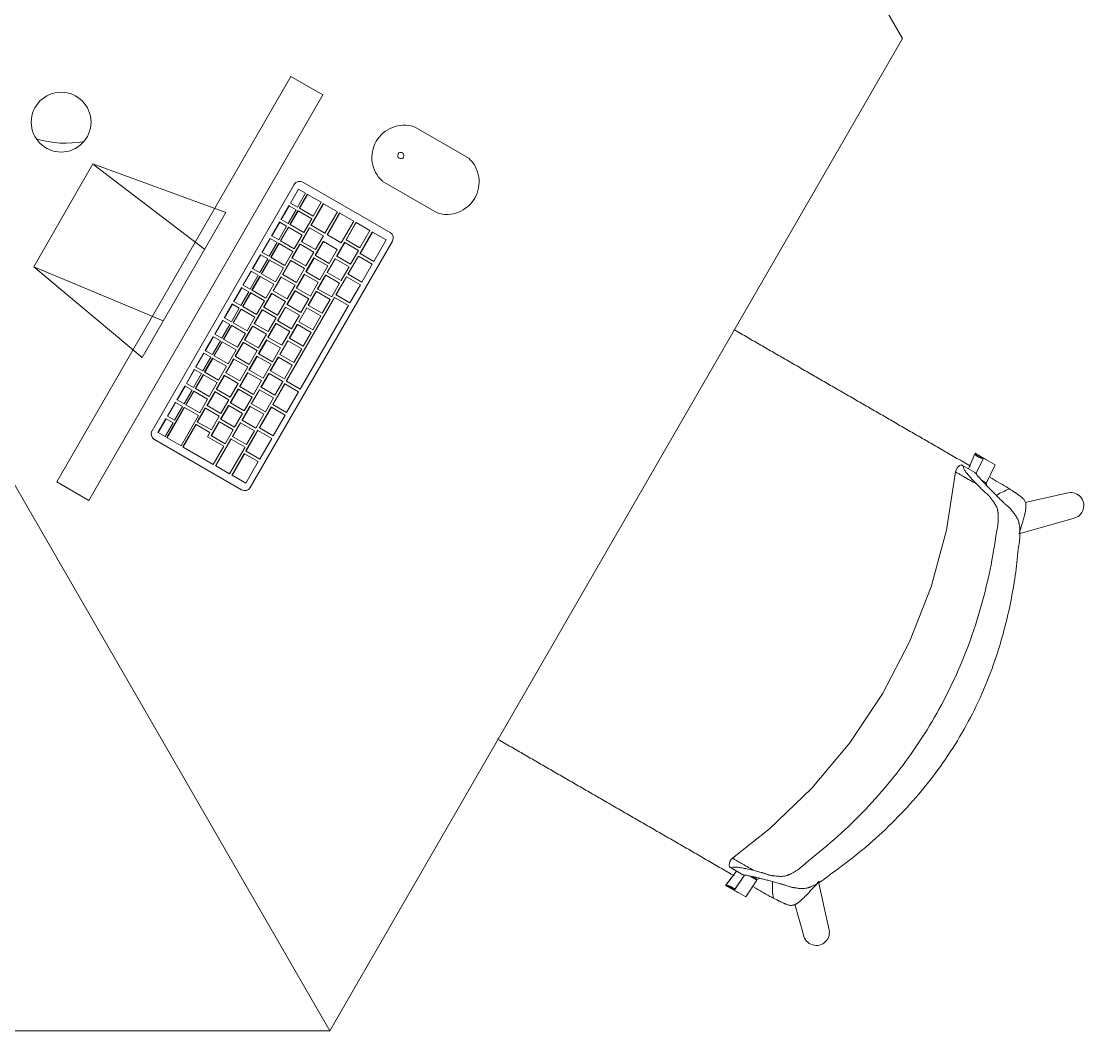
# Model space of a CAD drawing. Header units: millimetres. Extents: x 155927 to 295199, y -4084 to 97293.
# Drawn here: x 179992 to 181059, y 16870 to 17883 of the extents above; entities that cross this region are included whole.
import ezdxf

# ---------------------------------------------------------------- set-up
doc = ezdxf.new("R2010")
doc.units = ezdxf.units.MM
doc.header["$MEASUREMENT"] = 0
doc.layers.add('A-GENM', color=8, linetype='CONTINUOUS', lineweight=9)
doc.layers.add('I-FURN', color=8, linetype='CONTINUOUS', lineweight=9)

msp = doc.modelspace()

# ---------------------------------------------------------------- linework, layer by layer
at = {"layer": 'A-GENM'}
for p, q in [((180441.4, 17746), (180386.4, 17777.7)), ((180123.5, 17472.2), (180266.2, 17719.5)), ((180274.9, 17721.8), (180362.5, 17671.3)), ((180354.6, 17722.7), (180409.6, 17691)), ((180262.4, 17700.9), (180270.4, 17714.8)), ((180270.6, 17714.7), (180262.6, 17700.8)), ((180269.6, 17696.8), (180277.6, 17710.7)), ((180270.6, 17714.7), (180270.4, 17714.8)), ((180277.6, 17710.7), (180270.6, 17714.7)), ((180271.3, 17695.8), (180279.3, 17709.7)), ((180279.5, 17709.5), (180271.5, 17695.7)), ((180279.5, 17709.5), (180279.3, 17709.7)), ((180293.3, 17701.6), (180279.5, 17709.5)), ((180252.9, 17684.5), (180260.9, 17698.3)), ((180261.1, 17698.2), (180253.1, 17684.3)), ((180261.1, 17698.2), (180260.9, 17698.3)), ((180268.1, 17694.2), (180261.1, 17698.2)), ((180262.6, 17700.8), (180262.4, 17700.9)), ((180262.6, 17700.8), (180269.6, 17696.8)), ((180271.5, 17695.7), (180271.3, 17695.8)), ((180271.5, 17695.7), (180285.3, 17687.7)), ((180282.9, 17678.7), (180295.4, 17700.4)), ((180295.7, 17700.2), (180283.2, 17678.6)), ((180285.3, 17687.7), (180293.3, 17701.6)), ((180295.7, 17700.2), (180295.4, 17700.4)), ((180309.5, 17692.2), (180295.7, 17700.2)), ((180253.1, 17684.3), (180252.9, 17684.5)), ((180253.1, 17684.3), (180260.1, 17680.4)), ((180260.1, 17680.4), (180268.1, 17694.2)), ((180261.8, 17679.4), (180269.8, 17693.2)), ((180270, 17693.1), (180262, 17679.2)), ((180270, 17693.1), (180269.8, 17693.2)), ((180283.8, 17685.1), (180270, 17693.1)), ((180275.8, 17671.2), (180283.8, 17685.1)), ((180297, 17670.6), (180309.5, 17692.2)), ((180299.3, 17669.2), (180311.8, 17690.9)), ((180312.1, 17690.8), (180299.6, 17669.1)), ((180312.1, 17690.8), (180311.8, 17690.9)), ((180325.9, 17682.8), (180312.1, 17690.8)), ((180243.4, 17668), (180251.4, 17681.9)), ((180251.6, 17681.8), (180243.6, 17667.9)), ((180250.6, 17663.9), (180258.6, 17677.8)), ((180251.6, 17681.8), (180251.4, 17681.9)), ((180258.6, 17677.8), (180251.6, 17681.8)), ((180252.3, 17662.9), (180260.3, 17676.8)), ((180260.5, 17676.6), (180252.5, 17662.8)), ((180260.5, 17676.6), (180260.3, 17676.8)), ((180274.3, 17668.7), (180260.5, 17676.6)), ((180262, 17679.2), (180261.8, 17679.4)), ((180262, 17679.2), (180275.8, 17671.2)), ((180273.4, 17662.2), (180281.4, 17676.1)), ((180281.7, 17676), (180273.7, 17662.1)), ((180281.7, 17676), (180281.4, 17676.1)), ((180295.5, 17668), (180281.7, 17676)), ((180283.2, 17678.6), (180282.9, 17678.7)), ((180283.2, 17678.6), (180297, 17670.6)), ((180313.4, 17661.1), (180325.9, 17682.8)), ((180318.2, 17664.1), (180328.2, 17681.4)), ((180328.4, 17681.3), (180318.4, 17664)), ((180328.4, 17681.3), (180328.2, 17681.4)), ((180342.2, 17673.3), (180328.4, 17681.3)), ((180233.9, 17651.6), (180241.9, 17665.4)), ((180242.1, 17665.3), (180234.1, 17651.4)), ((180242.1, 17665.3), (180241.9, 17665.4)), ((180249.1, 17661.3), (180242.1, 17665.3)), ((180243.6, 17667.9), (180243.4, 17668)), ((180243.6, 17667.9), (180250.6, 17663.9)), ((180266.3, 17654.8), (180274.3, 17668.7)), ((180287.5, 17654.1), (180295.5, 17668)), ((180299.6, 17669.1), (180299.3, 17669.2)), ((180299.6, 17669.1), (180313.4, 17661.1)), ((180318.4, 17664), (180318.2, 17664.1)), ((180318.4, 17664), (180332.2, 17656)), ((180332.1, 17650.3), (180344.6, 17672)), ((180332.2, 17656), (180342.2, 17673.3)), ((180344.8, 17671.8), (180332.3, 17650.2)), ((180344.8, 17671.8), (180344.6, 17672)), ((180358.6, 17663.9), (180344.8, 17671.8)), ((180346.1, 17642.2), (180358.6, 17663.9)), ((180364.8, 17662.6), (180222.1, 17415.3)), ((180241.1, 17647.5), (180249.1, 17661.3)), ((180242.8, 17646.5), (180250.8, 17660.3)), ((180251, 17660.2), (180243, 17646.3)), ((180251, 17660.2), (180250.8, 17660.3)), ((180264.8, 17652.2), (180251, 17660.2)), ((180252.5, 17662.8), (180252.3, 17662.9)), ((180252.5, 17662.8), (180266.3, 17654.8)), ((180263.9, 17645.8), (180271.9, 17659.7)), ((180272.2, 17659.5), (180264.2, 17645.7)), ((180272.2, 17659.5), (180271.9, 17659.7)), ((180286, 17651.5), (180272.2, 17659.5)), ((180273.7, 17662.1), (180273.4, 17662.2)), ((180273.7, 17662.1), (180287.5, 17654.1)), ((180287.3, 17648.5), (180295.3, 17662.3)), ((180295.6, 17662.2), (180287.6, 17648.3)), ((180295.6, 17662.2), (180295.3, 17662.3)), ((180309.4, 17654.2), (180295.6, 17662.2)), ((180301.4, 17640.3), (180309.4, 17654.2)), ((180308.7, 17647.7), (180316.7, 17661.5)), ((180316.9, 17661.4), (180308.9, 17647.5)), ((180316.9, 17661.4), (180316.7, 17661.5)), ((180330.8, 17653.4), (180316.9, 17661.4)), ((180322.8, 17639.5), (180330.8, 17653.4)), ((180224.4, 17635.1), (180232.4, 17649)), ((180232.6, 17648.8), (180224.6, 17635)), ((180231.6, 17631), (180239.6, 17644.9)), ((180232.6, 17648.8), (180232.4, 17649)), ((180239.6, 17644.9), (180232.6, 17648.8)), ((180233.3, 17630), (180241.3, 17643.9)), ((180241.5, 17643.7), (180233.5, 17629.9)), ((180234.1, 17651.4), (180233.9, 17651.6)), ((180234.1, 17651.4), (180241.1, 17647.5)), ((180241.5, 17643.7), (180241.3, 17643.9)), ((180255.3, 17635.7), (180241.5, 17643.7)), ((180243, 17646.3), (180242.8, 17646.5)), ((180243, 17646.3), (180256.8, 17638.3)), ((180254.4, 17629.3), (180262.4, 17643.2)), ((180262.7, 17643.1), (180254.7, 17629.2)), ((180256.8, 17638.3), (180264.8, 17652.2)), ((180262.7, 17643.1), (180262.4, 17643.2)), ((180276.5, 17635.1), (180262.7, 17643.1)), ((180264.2, 17645.7), (180263.9, 17645.8)), ((180264.2, 17645.7), (180278, 17637.7)), ((180277.8, 17632), (180285.8, 17645.9)), ((180278, 17637.7), (180286, 17651.5)), ((180286.1, 17645.7), (180278.1, 17631.9)), ((180286.1, 17645.7), (180285.8, 17645.9)), ((180299.9, 17637.7), (180286.1, 17645.7)), ((180287.6, 17648.3), (180287.3, 17648.5)), ((180287.6, 17648.3), (180301.4, 17640.3)), ((180299.2, 17631.2), (180307.2, 17645.1)), ((180307.4, 17644.9), (180299.4, 17631.1)), ((180307.4, 17644.9), (180307.2, 17645.1)), ((180321.3, 17636.9), (180307.4, 17644.9)), ((180308.9, 17647.5), (180308.7, 17647.7)), ((180308.9, 17647.5), (180322.8, 17639.5)), ((180320.1, 17629.5), (180330.6, 17647.7)), ((180330.8, 17647.6), (180320.3, 17629.4)), ((180330.8, 17647.6), (180330.6, 17647.7)), ((180344.6, 17639.6), (180330.8, 17647.6)), ((180332.3, 17650.2), (180332.1, 17650.3)), ((180332.3, 17650.2), (180346.1, 17642.2)), ((180214.9, 17618.7), (180222.9, 17632.5)), ((180223.1, 17632.4), (180215.1, 17618.5)), ((180223.1, 17632.4), (180222.9, 17632.5)), ((180230.1, 17628.4), (180223.1, 17632.4)), ((180224.6, 17635), (180224.4, 17635.1)), ((180224.6, 17635), (180231.6, 17631)), ((180247.3, 17621.9), (180255.3, 17635.7)), ((180268.5, 17621.2), (180276.5, 17635.1)), ((180278.1, 17631.9), (180277.8, 17632)), ((180278.1, 17631.9), (180291.9, 17623.9)), ((180291.9, 17623.9), (180299.9, 17637.7)), ((180299.4, 17631.1), (180299.2, 17631.2)), ((180299.4, 17631.1), (180313.3, 17623.1)), ((180313.3, 17623.1), (180321.3, 17636.9)), ((180334.1, 17621.4), (180344.6, 17639.6)), ((180222.1, 17614.5), (180230.1, 17628.4)), ((180223.8, 17613.6), (180231.8, 17627.4)), ((180232, 17627.3), (180224, 17613.4)), ((180232, 17627.3), (180231.8, 17627.4)), ((180245.8, 17619.3), (180232, 17627.3)), ((180233.5, 17629.9), (180233.3, 17630)), ((180233.5, 17629.9), (180247.3, 17621.9)), ((180244.9, 17612.9), (180252.9, 17626.7)), ((180253.2, 17626.6), (180245.2, 17612.7)), ((180253.2, 17626.6), (180252.9, 17626.7)), ((180267, 17618.6), (180253.2, 17626.6)), ((180254.7, 17629.2), (180254.4, 17629.3)), ((180254.7, 17629.2), (180268.5, 17621.2)), ((180268.3, 17615.5), (180276.3, 17629.4)), ((180276.6, 17629.3), (180268.6, 17615.4)), ((180276.6, 17629.3), (180276.3, 17629.4)), ((180290.4, 17621.3), (180276.6, 17629.3)), ((180282.4, 17607.4), (180290.4, 17621.3)), ((180289.7, 17614.7), (180297.7, 17628.6)), ((180297.9, 17628.5), (180289.9, 17614.6)), ((180297.9, 17628.5), (180297.7, 17628.6)), ((180311.8, 17620.5), (180297.9, 17628.5)), ((180303.8, 17606.6), (180311.8, 17620.5)), ((180308.1, 17608.7), (180318.6, 17626.9)), ((180318.8, 17626.8), (180308.3, 17608.6)), ((180318.8, 17626.8), (180318.6, 17626.9)), ((180332.6, 17618.8), (180318.8, 17626.8)), ((180320.3, 17629.4), (180320.1, 17629.5)), ((180320.3, 17629.4), (180334.1, 17621.4)), ((180205.4, 17602.2), (180213.4, 17616.1)), ((180213.6, 17615.9), (180205.6, 17602.1)), ((180212.6, 17598.1), (180220.6, 17611.9)), ((180213.6, 17615.9), (180213.4, 17616.1)), ((180220.6, 17611.9), (180213.6, 17615.9)), ((180214.3, 17597.1), (180222.3, 17611)), ((180222.5, 17610.8), (180214.5, 17597)), ((180215.1, 17618.5), (180214.9, 17618.7)), ((180215.1, 17618.5), (180222.1, 17614.5)), ((180222.5, 17610.8), (180222.3, 17611)), ((180236.3, 17602.8), (180222.5, 17610.8)), ((180224, 17613.4), (180223.8, 17613.6)), ((180224, 17613.4), (180237.8, 17605.4)), ((180235.4, 17596.4), (180243.4, 17610.3)), ((180243.7, 17610.1), (180235.7, 17596.3)), ((180237.8, 17605.4), (180245.8, 17619.3)), ((180243.7, 17610.1), (180243.4, 17610.3)), ((180257.5, 17602.2), (180243.7, 17610.1)), ((180245.2, 17612.7), (180244.9, 17612.9)), ((180245.2, 17612.7), (180259, 17604.8)), ((180258.8, 17599.1), (180266.8, 17612.9)), ((180259, 17604.8), (180267, 17618.6)), ((180267.1, 17612.8), (180259.1, 17599)), ((180267.1, 17612.8), (180266.8, 17612.9)), ((180280.9, 17604.8), (180267.1, 17612.8)), ((180268.6, 17615.4), (180268.3, 17615.5)), ((180268.6, 17615.4), (180282.4, 17607.4)), ((180280.2, 17598.3), (180288.2, 17612.1)), ((180288.4, 17612), (180280.4, 17598.1)), ((180288.4, 17612), (180288.2, 17612.1)), ((180302.3, 17604), (180288.4, 17612)), ((180289.9, 17614.6), (180289.7, 17614.7)), ((180289.9, 17614.6), (180303.8, 17606.6)), ((180322.1, 17600.6), (180332.6, 17618.8)), ((180195.9, 17585.8), (180203.9, 17599.6)), ((180204.1, 17599.5), (180196.1, 17585.6)), ((180204.1, 17599.5), (180203.9, 17599.6)), ((180211.1, 17595.5), (180204.1, 17599.5)), ((180205.6, 17602.1), (180205.4, 17602.2)), ((180205.6, 17602.1), (180212.6, 17598.1)), ((180228.3, 17589), (180236.3, 17602.8)), ((180249.5, 17588.3), (180257.5, 17602.2)), ((180258.1, 17522.1), (180306.6, 17606.1)), ((180306.8, 17606), (180258.3, 17522)), ((180259.1, 17599), (180258.8, 17599.1)), ((180259.1, 17599), (180272.9, 17591)), ((180272.9, 17591), (180280.9, 17604.8)), ((180294.3, 17590.2), (180302.3, 17604)), ((180306.8, 17606), (180306.6, 17606.1)), ((180320.6, 17598), (180306.8, 17606)), ((180308.3, 17608.6), (180308.1, 17608.7)), ((180308.3, 17608.6), (180322.1, 17600.6)), ((180203.1, 17581.6), (180211.1, 17595.5)), ((180204.8, 17580.6), (180212.8, 17594.5)), ((180213, 17594.4), (180205, 17580.5)), ((180213, 17594.4), (180212.8, 17594.5)), ((180226.8, 17586.4), (180213, 17594.4)), ((180214.5, 17597), (180214.3, 17597.1)), ((180214.5, 17597), (180228.3, 17589)), ((180225.9, 17580), (180233.9, 17593.8)), ((180234.2, 17593.7), (180226.2, 17579.8)), ((180234.2, 17593.7), (180233.9, 17593.8)), ((180248, 17585.7), (180234.2, 17593.7)), ((180235.7, 17596.3), (180235.4, 17596.4)), ((180235.7, 17596.3), (180249.5, 17588.3)), ((180249.3, 17582.6), (180257.3, 17596.5)), ((180257.6, 17596.4), (180249.6, 17582.5)), ((180257.6, 17596.4), (180257.3, 17596.5)), ((180271.4, 17588.4), (180257.6, 17596.4)), ((180263.4, 17574.5), (180271.4, 17588.4)), ((180270.7, 17581.8), (180278.7, 17595.7)), ((180278.9, 17595.6), (180270.9, 17581.7)), ((180272.1, 17514), (180320.6, 17598)), ((180278.9, 17595.6), (180278.7, 17595.7)), ((180292.8, 17587.6), (180278.9, 17595.6)), ((180280.4, 17598.1), (180280.2, 17598.3)), ((180280.4, 17598.1), (180294.3, 17590.2)), ((180186.4, 17569.3), (180194.4, 17583.2)), ((180194.6, 17583), (180186.6, 17569.2)), ((180193.6, 17565.2), (180201.6, 17579)), ((180194.6, 17583), (180194.4, 17583.2)), ((180201.6, 17579), (180194.6, 17583)), ((180195.3, 17564.2), (180203.3, 17578)), ((180203.5, 17577.9), (180195.5, 17564)), ((180196.1, 17585.6), (180195.9, 17585.8)), ((180196.1, 17585.6), (180203.1, 17581.6)), ((180203.5, 17577.9), (180203.3, 17578)), ((180217.3, 17569.9), (180203.5, 17577.9)), ((180205, 17580.5), (180204.8, 17580.6)), ((180205, 17580.5), (180218.8, 17572.5)), ((180218.8, 17572.5), (180226.8, 17586.4)), ((180226.2, 17579.8), (180225.9, 17580)), ((180226.2, 17579.8), (180240, 17571.9)), ((180239.8, 17566.2), (180247.8, 17580)), ((180240, 17571.9), (180248, 17585.7)), ((180248.1, 17579.9), (180240.1, 17566)), ((180248.1, 17579.9), (180247.8, 17580)), ((180261.9, 17571.9), (180248.1, 17579.9)), ((180249.6, 17582.5), (180249.3, 17582.6)), ((180249.6, 17582.5), (180263.4, 17574.5)), ((180261.2, 17565.4), (180269.2, 17579.2)), ((180269.4, 17579.1), (180261.4, 17565.2)), ((180269.4, 17579.1), (180269.2, 17579.2)), ((180283.3, 17571.1), (180269.4, 17579.1)), ((180270.9, 17581.7), (180270.7, 17581.8)), ((180270.9, 17581.7), (180284.8, 17573.7)), ((180284.8, 17573.7), (180292.8, 17587.6)), ((180186.6, 17569.2), (180186.4, 17569.3)), ((180186.6, 17569.2), (180193.6, 17565.2)), ((180209.3, 17556.1), (180217.3, 17569.9)), ((180216.4, 17563.5), (180224.4, 17577.4)), ((180224.7, 17577.2), (180216.7, 17563.4)), ((180224.7, 17577.2), (180224.4, 17577.4)), ((180238.5, 17569.3), (180224.7, 17577.2)), ((180230.5, 17555.4), (180238.5, 17569.3)), ((180253.9, 17558.1), (180261.9, 17571.9)), ((180275.3, 17557.3), (180283.3, 17571.1)), ((180176.9, 17552.9), (180184.9, 17566.7)), ((180185.1, 17566.6), (180177.1, 17552.7)), ((180184.1, 17548.7), (180192.1, 17562.6)), ((180185.1, 17566.6), (180184.9, 17566.7)), ((180192.1, 17562.6), (180185.1, 17566.6)), ((180185.8, 17547.7), (180193.8, 17561.6)), ((180194, 17561.5), (180186, 17547.6)), ((180194, 17561.5), (180193.8, 17561.6)), ((180207.8, 17553.5), (180194, 17561.5)), ((180195.5, 17564), (180195.3, 17564.2)), ((180195.5, 17564), (180209.3, 17556.1)), ((180206.9, 17547.1), (180214.9, 17560.9)), ((180215.2, 17560.8), (180207.2, 17546.9)), ((180215.2, 17560.8), (180214.9, 17560.9)), ((180229, 17552.8), (180215.2, 17560.8)), ((180216.7, 17563.4), (180216.4, 17563.5)), ((180216.7, 17563.4), (180230.5, 17555.4)), ((180230.3, 17549.7), (180238.3, 17563.6)), ((180238.6, 17563.4), (180230.6, 17549.6)), ((180238.6, 17563.4), (180238.3, 17563.6)), ((180252.4, 17555.5), (180238.6, 17563.4)), ((180240.1, 17566), (180239.8, 17566.2)), ((180240.1, 17566), (180253.9, 17558.1)), ((180251.7, 17548.9), (180259.7, 17562.8)), ((180259.9, 17562.6), (180251.9, 17548.8)), ((180259.9, 17562.6), (180259.7, 17562.8)), ((180273.8, 17554.7), (180259.9, 17562.6)), ((180261.4, 17565.2), (180261.2, 17565.4)), ((180261.4, 17565.2), (180275.3, 17557.3)), ((180167.4, 17536.4), (180175.4, 17550.3)), ((180175.6, 17550.1), (180167.6, 17536.3)), ((180174.6, 17532.3), (180182.6, 17546.1)), ((180175.6, 17550.1), (180175.4, 17550.3)), ((180182.6, 17546.1), (180175.6, 17550.1)), ((180177.1, 17552.7), (180176.9, 17552.9)), ((180177.1, 17552.7), (180184.1, 17548.7)), ((180186, 17547.6), (180185.8, 17547.7)), ((180186, 17547.6), (180199.8, 17539.6)), ((180199.8, 17539.6), (180207.8, 17553.5)), ((180207.2, 17546.9), (180206.9, 17547.1)), ((180207.2, 17546.9), (180221, 17538.9)), ((180220.8, 17533.3), (180228.8, 17547.1)), ((180221, 17538.9), (180229, 17552.8)), ((180229.1, 17547), (180221.1, 17533.1)), ((180229.1, 17547), (180228.8, 17547.1)), ((180242.9, 17539), (180229.1, 17547)), ((180230.6, 17549.6), (180230.3, 17549.7)), ((180230.6, 17549.6), (180244.4, 17541.6)), ((180242.2, 17532.5), (180250.2, 17546.3)), ((180250.4, 17546.2), (180242.4, 17532.3)), ((180244.4, 17541.6), (180252.4, 17555.5)), ((180250.4, 17546.2), (180250.2, 17546.3)), ((180264.3, 17538.2), (180250.4, 17546.2)), ((180251.9, 17548.8), (180251.7, 17548.9)), ((180251.9, 17548.8), (180265.8, 17540.8)), ((180265.8, 17540.8), (180273.8, 17554.7)), ((180167.6, 17536.3), (180167.4, 17536.4)), ((180167.6, 17536.3), (180174.6, 17532.3)), ((180176.3, 17531.3), (180184.3, 17545.1)), ((180184.5, 17545), (180176.5, 17531.1)), ((180184.5, 17545), (180184.3, 17545.1)), ((180198.3, 17537), (180184.5, 17545)), ((180190.3, 17523.2), (180198.3, 17537)), ((180197.4, 17530.6), (180205.4, 17544.5)), ((180205.7, 17544.3), (180197.7, 17530.5)), ((180205.7, 17544.3), (180205.4, 17544.5)), ((180219.5, 17536.4), (180205.7, 17544.3)), ((180211.5, 17522.5), (180219.5, 17536.4)), ((180234.9, 17525.2), (180242.9, 17539)), ((180256.3, 17524.4), (180264.3, 17538.2)), ((180157.9, 17519.9), (180165.9, 17533.8)), ((180166.1, 17533.7), (180158.1, 17519.8)), ((180165.1, 17515.8), (180173.1, 17529.7)), ((180166.1, 17533.7), (180165.9, 17533.8)), ((180173.1, 17529.7), (180166.1, 17533.7)), ((180166.8, 17514.8), (180174.8, 17528.7)), ((180175, 17528.5), (180167, 17514.7)), ((180175, 17528.5), (180174.8, 17528.7)), ((180188.8, 17520.6), (180175, 17528.5)), ((180176.5, 17531.1), (180176.3, 17531.3)), ((180176.5, 17531.1), (180190.3, 17523.2)), ((180187.9, 17514.2), (180195.9, 17528)), ((180196.2, 17527.9), (180188.2, 17514)), ((180196.2, 17527.9), (180195.9, 17528)), ((180210, 17519.9), (180196.2, 17527.9)), ((180197.7, 17530.5), (180197.4, 17530.6)), ((180197.7, 17530.5), (180211.5, 17522.5)), ((180211.3, 17516.8), (180219.3, 17530.7)), ((180219.6, 17530.5), (180211.6, 17516.7)), ((180219.6, 17530.5), (180219.3, 17530.7)), ((180233.4, 17522.6), (180219.6, 17530.5)), ((180221.1, 17533.1), (180220.8, 17533.3)), ((180221.1, 17533.1), (180234.9, 17525.2)), ((180232.7, 17516), (180240.7, 17529.9)), ((180240.9, 17529.7), (180232.9, 17515.9)), ((180240.9, 17529.7), (180240.7, 17529.9)), ((180254.8, 17521.8), (180240.9, 17529.7)), ((180242.4, 17532.3), (180242.2, 17532.5)), ((180242.4, 17532.3), (180256.3, 17524.4)), ((180148.4, 17503.5), (180156.4, 17517.3)), ((180156.6, 17517.2), (180148.6, 17503.4)), ((180156.6, 17517.2), (180156.4, 17517.3)), ((180163.6, 17513.2), (180156.6, 17517.2)), ((180158.1, 17519.8), (180157.9, 17519.9)), ((180158.1, 17519.8), (180165.1, 17515.8)), ((180167, 17514.7), (180166.8, 17514.8)), ((180167, 17514.7), (180180.8, 17506.7)), ((180180.8, 17506.7), (180188.8, 17520.6)), ((180188.2, 17514), (180187.9, 17514.2)), ((180188.2, 17514), (180202, 17506)), ((180201.8, 17500.4), (180209.8, 17514.2)), ((180202, 17506), (180210, 17519.9)), ((180210.1, 17514.1), (180202.1, 17500.2)), ((180210.1, 17514.1), (180209.8, 17514.2)), ((180223.9, 17506.1), (180210.1, 17514.1)), ((180211.6, 17516.7), (180211.3, 17516.8)), ((180211.6, 17516.7), (180225.4, 17508.7)), ((180225.4, 17508.7), (180233.4, 17522.6)), ((180232.9, 17515.9), (180232.7, 17516)), ((180232.9, 17515.9), (180246.8, 17507.9)), ((180244.6, 17498.8), (180256.6, 17519.5)), ((180256.8, 17519.4), (180244.8, 17498.6)), ((180246.8, 17507.9), (180254.8, 17521.8)), ((180256.8, 17519.4), (180256.6, 17519.5)), ((180270.6, 17511.4), (180256.8, 17519.4)), ((180258.3, 17522), (180258.1, 17522.1)), ((180258.3, 17522), (180272.1, 17514)), ((180148.6, 17503.4), (180148.4, 17503.5)), ((180148.6, 17503.4), (180155.6, 17499.4)), ((180155.6, 17499.4), (180163.6, 17513.2)), ((180157.3, 17498.4), (180165.3, 17512.2)), ((180165.5, 17512.1), (180157.5, 17498.2)), ((180165.5, 17512.1), (180165.3, 17512.2)), ((180179.3, 17504.1), (180165.5, 17512.1)), ((180171.3, 17490.3), (180179.3, 17504.1)), ((180178.4, 17497.7), (180186.4, 17511.6)), ((180186.7, 17511.4), (180178.7, 17497.6)), ((180186.7, 17511.4), (180186.4, 17511.6)), ((180200.5, 17503.4), (180186.7, 17511.4)), ((180192.5, 17489.6), (180200.5, 17503.4)), ((180215.9, 17492.2), (180223.9, 17506.1)), ((180223.2, 17499.6), (180231.2, 17513.4)), ((180231.4, 17513.3), (180223.4, 17499.4)), ((180231.4, 17513.3), (180231.2, 17513.4)), ((180245.3, 17505.3), (180231.4, 17513.3)), ((180237.3, 17491.4), (180245.3, 17505.3)), ((180258.6, 17490.6), (180270.6, 17511.4)), ((180138.3, 17465.5), (180155.8, 17495.8)), ((180156, 17495.6), (180138.5, 17465.3)), ((180138.9, 17487), (180146.9, 17500.9)), ((180147.1, 17500.8), (180139.1, 17486.9)), ((180146.1, 17482.9), (180154.1, 17496.8)), ((180147.1, 17500.8), (180146.9, 17500.9)), ((180154.1, 17496.8), (180147.1, 17500.8)), ((180156, 17495.6), (180155.8, 17495.8)), ((180170.1, 17487.5), (180156, 17495.6)), ((180157.5, 17498.2), (180157.3, 17498.4)), ((180157.5, 17498.2), (180171.3, 17490.3)), ((180168.9, 17481.2), (180176.9, 17495.1)), ((180177.2, 17495), (180169.2, 17481.1)), ((180177.2, 17495), (180176.9, 17495.1)), ((180191, 17487), (180177.2, 17495)), ((180178.7, 17497.6), (180178.4, 17497.7)), ((180178.7, 17497.6), (180192.5, 17489.6)), ((180192.3, 17483.9), (180200.3, 17497.8)), ((180200.6, 17497.6), (180192.6, 17483.8)), ((180200.6, 17497.6), (180200.3, 17497.8)), ((180214.4, 17489.6), (180200.6, 17497.6)), ((180202.1, 17500.2), (180201.8, 17500.4)), ((180202.1, 17500.2), (180215.9, 17492.2)), ((180213.7, 17483.1), (180221.7, 17497)), ((180221.9, 17496.8), (180213.9, 17483)), ((180221.9, 17496.8), (180221.7, 17497)), ((180235.8, 17488.8), (180221.9, 17496.8)), ((180223.4, 17499.4), (180223.2, 17499.6)), ((180223.4, 17499.4), (180237.3, 17491.4)), ((180231.1, 17475.4), (180243.1, 17496.2)), ((180243.3, 17496), (180231.3, 17475.2)), ((180243.3, 17496), (180243.1, 17496.2)), ((180257.1, 17488.1), (180243.3, 17496)), ((180244.8, 17498.6), (180244.6, 17498.8)), ((180244.8, 17498.6), (180258.6, 17490.6)), ((180129.4, 17470.6), (180137.4, 17484.4)), ((180137.6, 17484.3), (180129.6, 17470.4)), ((180137.6, 17484.3), (180137.4, 17484.4)), ((180144.6, 17480.3), (180137.6, 17484.3)), ((180139.1, 17486.9), (180138.9, 17487)), ((180139.1, 17486.9), (180146.1, 17482.9)), ((180152.6, 17457.2), (180170.1, 17487.5)), ((180183, 17473.1), (180191, 17487)), ((180192.6, 17483.8), (180192.3, 17483.9)), ((180192.6, 17483.8), (180206.4, 17475.8)), ((180206.4, 17475.8), (180214.4, 17489.6)), ((180213.9, 17483), (180213.7, 17483.1)), ((180213.9, 17483), (180227.8, 17475)), ((180227.8, 17475), (180235.8, 17488.8)), ((180245.1, 17467.3), (180257.1, 17488.1)), ((180136.6, 17466.5), (180144.6, 17480.3)), ((180154.4, 17456.1), (180167.4, 17478.7)), ((180167.7, 17478.5), (180154.7, 17456)), ((180167.7, 17478.5), (180167.4, 17478.7)), ((180181.5, 17470.5), (180167.7, 17478.5)), ((180169.2, 17481.1), (180168.9, 17481.2)), ((180169.2, 17481.1), (180183, 17473.1)), ((180182.8, 17467.5), (180190.8, 17481.3)), ((180191.1, 17481.2), (180183.1, 17467.3)), ((180191.1, 17481.2), (180190.8, 17481.3)), ((180204.9, 17473.2), (180191.1, 17481.2)), ((180196.9, 17459.3), (180204.9, 17473.2)), ((180204.2, 17466.7), (180212.2, 17480.5)), ((180212.4, 17480.4), (180204.4, 17466.5)), ((180212.4, 17480.4), (180212.2, 17480.5)), ((180226.3, 17472.4), (180212.4, 17480.4)), ((180217.6, 17452), (180229.6, 17472.8)), ((180229.8, 17472.6), (180217.8, 17451.9)), ((180218.3, 17458.5), (180226.3, 17472.4)), ((180229.8, 17472.6), (180229.6, 17472.8)), ((180243.6, 17464.7), (180229.8, 17472.6)), ((180231.3, 17475.2), (180231.1, 17475.4)), ((180231.3, 17475.2), (180245.1, 17467.3)), ((180213.4, 17413), (180125.8, 17463.6)), ((180129.6, 17470.4), (180129.4, 17470.6)), ((180129.6, 17470.4), (180136.6, 17466.5)), ((180138.5, 17465.3), (180138.3, 17465.5)), ((180138.5, 17465.3), (180152.6, 17457.2)), ((180179, 17466.2), (180181.5, 17470.5)), ((180195.4, 17456.7), (180179, 17466.2)), ((180183.1, 17467.3), (180182.8, 17467.5)), ((180183.1, 17467.3), (180196.9, 17459.3)), ((180187.2, 17437.2), (180202.7, 17464.1)), ((180202.9, 17463.9), (180187.4, 17437.1)), ((180202.9, 17463.9), (180202.7, 17464.1)), ((180216.8, 17455.9), (180202.9, 17463.9)), ((180204.4, 17466.5), (180204.2, 17466.7)), ((180204.4, 17466.5), (180218.3, 17458.5)), ((180231.6, 17443.9), (180243.6, 17464.7)), ((180154.7, 17456), (180154.4, 17456.1)), ((180154.7, 17456), (180184.9, 17438.6)), ((180184.9, 17438.6), (180195.4, 17456.7)), ((180201.3, 17429.1), (180216.8, 17455.9)), ((180217.8, 17451.9), (180217.6, 17452)), ((180217.8, 17451.9), (180231.6, 17443.9)), ((180203.6, 17427.7), (180216.1, 17449.4)), ((180216.3, 17449.3), (180203.8, 17427.6)), ((180216.3, 17449.3), (180216.1, 17449.4)), ((180230.1, 17441.3), (180216.3, 17449.3)), ((180217.6, 17419.6), (180230.1, 17441.3)), ((180187.4, 17437.1), (180187.2, 17437.2)), ((180187.4, 17437.1), (180201.3, 17429.1)), ((180203.8, 17427.6), (180203.6, 17427.7)), ((180203.8, 17427.6), (180217.6, 17419.6))]:
    msp.add_line(p, q, dxfattribs=at)
for centre, radius, start, end in [((180376.7, 17746.6), 32.5, 72.6804, 227.3196), ((180373.2, 17748.6), 3.16, 60, 240), ((180373.2, 17748.6), 3.16, 240, 60), ((180419.3, 17722), 32.5, 252.6804, 47.3196), ((180271.7, 17716.3), 6.35, 60, 150), ((180359.3, 17665.8), 6.35, 330, 60), ((180128.9, 17469.1), 6.35, 150, 240), ((180216.6, 17418.5), 6.35, 240, 330)]:
    msp.add_arc(centre, radius, start, end, dxfattribs=at)
at = {"layer": 'I-FURN'}
for p, q in [((180876.8, 17866), (180301.8, 18862)), ((180301.8, 16870.1), (180876.8, 17866)), ((180301.8, 16870.1), (179746.8, 17831.4)), ((179746.8, 17831.4), (180301.8, 16870.1)), ((180027.9, 17421), (180262.9, 17827.9)), ((180262.9, 17827.9), (180295, 17809.4)), ((180295, 17809.4), (180060, 17402.4)), ((180064.1, 17740.1), (180004.7, 17637)), ((180197.6, 17691.5), (180064.1, 17740.1)), ((180176.3, 17654.6), (180065.2, 17739.2)), ((180113.4, 17545.7), (180197.6, 17691.5)), ((180134.7, 17582.6), (180004.7, 17637)), ((180004.7, 17637), (180113.4, 17545.7)), ((180949.9, 17449.9), (180943.1, 17434)), ((180961.5, 17443.2), (180949.9, 17449.9)), ((180949.5, 17449.1), (180943.1, 17434)), ((180950.6, 17429.1), (180958.2, 17444.8)), ((180958.2, 17444.8), (180969.7, 17438.1)), ((180930, 17431), (180920.9, 17372.6)), ((180930.6, 17433.1), (180930, 17431)), ((180931.7, 17435.1), (180930.6, 17433.1)), ((180932.7, 17436.2), (180931.7, 17435.1)), ((180934.2, 17437.3), (180932.7, 17436.2)), ((180936, 17438.1), (180934.2, 17437.3)), ((180937.7, 17437.1), (180949.6, 17430.3)), ((180969.7, 17438.1), (180961, 17420.2)), ((180027.9, 17421), (180060, 17402.4)), ((180961, 17420.2), (180955.9, 17423.1)), ((180960.5, 17419.3), (180957.9, 17420.8)), ((181041.6, 17409.6), (181000, 17400.3)), ((180993.6, 17368.8), (181048.1, 17384.3)), ((180920.9, 17372.6), (180905.5, 17315.6)), ((180905.5, 17315.6), (180884, 17260.5)), ((180884, 17260.5), (180856.7, 17208.1)), ((180856.7, 17208.1), (180823.8, 17158.9)), ((180823.8, 17158.9), (180785.9, 17113.5)), ((180785.9, 17113.5), (180743.3, 17072.6)), ((180743.3, 17072.6), (180706.2, 17043.3)), ((180702.8, 17036.5), (180703, 17038.3)), ((180703, 17034.6), (180702.8, 17036.5)), ((180703, 17038.3), (180703.5, 17039.8)), ((180703.5, 17039.8), (180704.6, 17041.7)), ((180704.6, 17041.7), (180706.2, 17043.3)), ((180710.3, 17030.4), (180699.3, 17015.7)), ((180710.1, 17030.4), (180699.8, 17016.6)), ((180704.8, 17033.5), (180716.6, 17026.7)), ((180707.9, 17011.2), (180718.2, 17026.4)), ((180708.4, 17012), (180718.1, 17026.4)), ((180722.9, 17025.5), (180730.6, 17021.1)), ((180725.9, 17024.8), (180731, 17021.9)), ((180699.9, 17015.4), (180710.9, 17009.1)), ((180730.6, 17021.1), (180719.5, 17004.5)), ((180802.8, 16972.8), (180792.4, 17019.4)), ((180719.5, 17004.5), (180707.9, 17011.2)), ((180768.8, 16997), (180777.5, 16966.4)), ((179151.8, 16870.1), (180301.8, 16870.1))]:
    msp.add_line(p, q, dxfattribs=at)
for centre, radius, start, end in [((180032.2, 17782.1), 30, 0, 180), ((180032.2, 17782.1), 30, 180, 0), ((180036.8, 17866), 105, 253.6919, 280.2469), ((181045.7, 17397.2), 13.1, 280.4176, 108.0338), ((180790.3, 16968.8), 13.1, 190.3941, 18.0104)]:
    msp.add_arc(centre, radius, start, end, dxfattribs=at)
for centre, start_param, end_param in [((180962.9, 17461.5), 5.960696, 6.540192), ((180962.4, 17460.6), 5.960696, 6.540192), ((180695.7, 16998.8), 2.884586, 3.464082), ((180696.2, 16999.6), 2.884586, 3.464082), ((180707.3, 16992.1), 3.380441, 3.464082)]:
    msp.add_ellipse(centre, major_axis=(-8.7, -15.1), ratio=0.978487, start_param=start_param, end_param=end_param, dxfattribs=at)
for points, knots in [([(180707.7, 17573.8), (180707.9, 17573.7), (180710.3, 17572.3), (180714.8, 17569.7), (180721.4, 17565.9), (180728, 17562.1), (180736.7, 17557.1), (180747.5, 17550.8), (180758.3, 17544.6), (180767, 17539.6), (180773.6, 17535.8), (180780.2, 17532), (180788.9, 17526.9), (180799.8, 17520.7), (180812.7, 17513.2), (180825.9, 17505.6), (180839, 17498), (180851.9, 17490.6), (180862.7, 17484.4), (180871.3, 17479.3), (180877.9, 17475.5), (180884.5, 17471.7), (180893.1, 17466.8), (180903.7, 17460.7), (180914.4, 17454.5), (180923.1, 17449.4), (180929.8, 17445.6), (180936.6, 17441.7), (180941.7, 17438.8), (180944.5, 17437.1), (180945.1, 17436.8)], [-0.7515277, -0.7515277, -0.7515277, -0.7515277, -0.75, -0.7321429, -0.7142857, -0.6964286, -0.6785714, -0.6428571, -0.6071429, -0.5892857, -0.5714286, -0.5535714, -0.5357143, -0.5, -0.4642857, -0.4285714, -0.3928571, -0.3571429, -0.3214286, -0.3035714, -0.2857143, -0.2678571, -0.25, -0.2142857, -0.1785714, -0.1607143, -0.1428571, -0.125, -0.1071429, -0.1022726, -0.1022726, -0.1022726, -0.1022726]), ([(180930, 17431), (180930, 17431), (180930.2, 17431), (180930.6, 17430.7), (180931.4, 17430.2), (180933.1, 17429.3), (180936.5, 17427.3), (180942.7, 17423.7), (180948.4, 17420.4), (180951.6, 17418.6)], [0.3374293, 0.3374293, 0.3374293, 0.3374293, 0.3888889, 0.4444444, 0.5138889, 0.5833333, 0.7222222, 0.8611111, 1, 1, 1, 1]), ([(180970.5, 17366.4), (180971.1, 17368.9), (180972.1, 17373.7), (180972.8, 17379.1), (180973, 17383.2), (180973, 17386), (180972.9, 17388.2), (180972.8, 17389.7), (180972.7, 17390.5), (180972.6, 17391.1), (180972.5, 17391.7), (180972.3, 17392.5), (180972, 17393.8), (180971.4, 17395.6), (180970.5, 17397.4), (180969.5, 17399.1), (180968.5, 17400.7), (180967.4, 17402.1), (180966.5, 17403.2), (180966, 17404), (180965.7, 17404.4), (180965.5, 17404.8), (180965.2, 17405.1), (180964.9, 17405.5), (180964.4, 17406.1), (180963.7, 17406.9), (180962.9, 17407.8), (180961.7, 17408.8), (180960.6, 17409.7), (180959.4, 17410.7), (180958.6, 17411.5), (180957.7, 17412.4), (180956.5, 17413.6), (180954.5, 17415.6), (180952.8, 17417.4), (180951.6, 17418.6)], [0, 0, 0, 0, 0.0625, 0.125, 0.15625, 0.1875, 0.21875, 0.234375, 0.242188, 0.25, 0.257812, 0.265625, 0.28125, 0.3125, 0.34375, 0.375, 0.40625, 0.4375, 0.46875, 0.484375, 0.492188, 0.5, 0.507812, 0.515625, 0.53125, 0.5625, 0.59375, 0.625, 0.6875, 0.71875, 0.75, 0.78125, 0.8125, 0.875, 1, 1, 1, 1]), ([(180954.5, 17424.6), (180955.8, 17423.1), (180958.1, 17420.6), (180961.7, 17416.8), (180964.7, 17413.8), (180967.8, 17410.7), (180971.1, 17407.4), (180974, 17404.4), (180976.5, 17402), (180978.1, 17400.4), (180979.4, 17399.2), (180980.7, 17398.1), (180982, 17397), (180983.3, 17395.9), (180984.3, 17394.9), (180985.2, 17394), (180985.7, 17393.3), (180986.1, 17392.9), (180986.3, 17392.5), (180986.6, 17392.2), (180986.9, 17391.8), (180987.5, 17391), (180988.4, 17389.9), (180989.5, 17388.5), (180990.6, 17387), (180991.6, 17385.3), (180992.5, 17383.5), (180993.2, 17381.8), (180993.6, 17380.5), (180993.8, 17379.7), (180993.9, 17379.1), (180994, 17378.4), (180994.1, 17377.6), (180994.4, 17376.1), (180994.6, 17373.8), (180994.7, 17370.9), (180994.7, 17366.7), (180994.3, 17361), (180993.5, 17356), (180993, 17353.4)], [0, 0, 0, 0, 0.142857, 0.214286, 0.285714, 0.357143, 0.428571, 0.5, 0.535714, 0.571429, 0.589286, 0.607143, 0.642857, 0.660714, 0.678571, 0.696429, 0.705357, 0.709821, 0.714286, 0.71875, 0.723214, 0.732143, 0.75, 0.767857, 0.785714, 0.803571, 0.821429, 0.839286, 0.848214, 0.852679, 0.857143, 0.861607, 0.866071, 0.875, 0.892857, 0.910714, 0.928571, 0.964286, 1, 1, 1, 1]), ([(180961.2, 17417.4), (180961.2, 17417.9), (180961.1, 17418.9), (180961, 17419.7), (180960.9, 17420.2)], [-0.5281276, -0.5281276, -0.5281276, -0.5281276, -0.3333333, -0.1258677, -0.1258677, -0.1258677, -0.1258677]), ([(180984.3, 17413.9), (180982, 17413), (180977.7, 17411.2), (180973.3, 17408.8), (180971.1, 17407.3), (180970.8, 17407.1)], [0, 0, 0, 0, 0.02777778, 0.05555556, 0.06066679, 0.06066679, 0.06066679, 0.06066679]), ([(180984.3, 17413.9), (180985.2, 17413.3), (180986.6, 17412.4), (180988.3, 17411.3), (180989.2, 17410.7), (180989.9, 17410.2), (180990.5, 17409.8), (180991.4, 17409.2), (180992.4, 17408.5), (180993.4, 17407.8), (180994.1, 17407.3), (180994.5, 17407), (180994.8, 17406.7), (180995.2, 17406.5), (180995.6, 17406.2), (180996.3, 17405.6), (180997.2, 17404.8), (180998.2, 17403.9), (180999, 17402.9), (180999.8, 17401.7), (181000.4, 17400.4), (181000.7, 17399.1), (181000.8, 17398), (181000.8, 17397.2), (181000.8, 17396.4), (181000.8, 17395.3), (181000.6, 17393.9), (181000.3, 17392.1), (181000, 17390.2), (180999.6, 17388.5), (180999.2, 17386.9), (180998.7, 17385.3), (180998.3, 17383.6), (180997.8, 17381.8), (180997, 17379.4), (180995.7, 17375), (180994.5, 17371.4), (180993.8, 17369.1)], [0, 0, 0, 0, 0.0625, 0.09375, 0.109375, 0.125, 0.140625, 0.15625, 0.1875, 0.21875, 0.234375, 0.242188, 0.25, 0.257812, 0.265625, 0.28125, 0.3125, 0.34375, 0.375, 0.40625, 0.4375, 0.46875, 0.484375, 0.5, 0.515625, 0.53125, 0.5625, 0.59375, 0.625, 0.65625, 0.6875, 0.71875, 0.75, 0.78125, 0.8125, 0.875, 1, 1, 1, 1]), ([(180782.3, 17040.6), (180792.5, 17048.5), (180812.2, 17065), (180849.2, 17100.9), (180890, 17150.9), (180928.7, 17218), (180951.6, 17278.3), (180964.2, 17328.3), (180968.7, 17353.6), (180970.5, 17366.4)], [-1, -1, -1, -1, -0.9, -0.8, -0.6, -0.4, -0.2, -0.1, 0, 0, 0, 0]), ([(180993, 17353.4), (180991.5, 17335.7), (180986.4, 17300.7), (180971.7, 17243.5), (180946.8, 17183.4), (180908.5, 17123.5), (180868.8, 17079.7), (180833.4, 17048.5), (180814.6, 17034.3), (180804.9, 17027.5)], [-1, -1, -1, -1, -0.863636, -0.727273, -0.545455, -0.363636, -0.181818, -0.090909, 0, 0, 0, 0]), ([(180707.7, 17025.7), (180707.3, 17026), (180702.5, 17028.7), (180693.2, 17034.1), (180679.8, 17041.8), (180666.8, 17049.4), (180656, 17055.6), (180647.2, 17060.6), (180640.6, 17064.5), (180633.9, 17068.3), (180625.2, 17073.4), (180614.4, 17079.6), (180603.6, 17085.8), (180595, 17090.8), (180588.4, 17094.6), (180581.9, 17098.4), (180573.2, 17103.4), (180562.6, 17109.5), (180551.8, 17115.7), (180543.2, 17120.7), (180536.6, 17124.5), (180529.9, 17128.4), (180521.2, 17133.4), (180510.3, 17139.7), (180497.2, 17147.3), (180483.9, 17154.9), (180475, 17160.1), (180470.5, 17162.7), (180470.4, 17162.7)], [-0.896036, -0.896036, -0.896036, -0.896036, -0.8928571, -0.8571429, -0.8214286, -0.7857143, -0.75, -0.7321429, -0.7142857, -0.6964286, -0.6785714, -0.6428571, -0.6071429, -0.5892857, -0.5714286, -0.5535714, -0.5357143, -0.5, -0.4642857, -0.4464286, -0.4285714, -0.4107143, -0.3928571, -0.3571429, -0.3214286, -0.2857143, -0.25, -0.2489174, -0.2489174, -0.2489174, -0.2489174]), ([(180727.8, 17030.8), (180725.2, 17032.3), (180720.5, 17035), (180715, 17038.2), (180710.9, 17040.5), (180708.6, 17041.9), (180707.3, 17042.6), (180706.7, 17042.9), (180706.3, 17043.2), (180706.2, 17043.3), (180706.2, 17043.3)], [0, 0, 0, 0, 0.1111111, 0.2222222, 0.3333333, 0.4444444, 0.5, 0.5555556, 0.6111111, 0.6625707, 0.6625707, 0.6625707, 0.6625707]), ([(180727.8, 17030.8), (180729.3, 17030.4), (180731.7, 17029.8), (180734.5, 17029), (180736.1, 17028.6), (180737.3, 17028.3), (180738.5, 17027.9), (180739.9, 17027.4), (180741.2, 17026.9), (180742.7, 17026.4), (180743.9, 17026.1), (180744.9, 17025.9), (180745.7, 17025.8), (180746.2, 17025.7), (180746.6, 17025.7), (180747, 17025.7), (180747.5, 17025.6), (180748.5, 17025.5), (180749.9, 17025.4), (180751.6, 17025.2), (180753.5, 17025), (180755.5, 17025), (180757.6, 17025.2), (180759.4, 17025.5), (180760.7, 17025.9), (180761.4, 17026.1), (180762, 17026.4), (180762.5, 17026.6), (180763.3, 17026.9), (180764.7, 17027.5), (180766.7, 17028.5), (180769.1, 17030), (180772.5, 17032.2), (180776.8, 17035.5), (180780.5, 17038.8), (180782.3, 17040.6)], [0, 0, 0, 0, 0.125, 0.1875, 0.21875, 0.25, 0.28125, 0.3125, 0.375, 0.40625, 0.4375, 0.46875, 0.484375, 0.492188, 0.5, 0.507812, 0.515625, 0.53125, 0.5625, 0.59375, 0.625, 0.65625, 0.6875, 0.71875, 0.734375, 0.742188, 0.75, 0.757812, 0.765625, 0.78125, 0.8125, 0.84375, 0.875, 0.9375, 1, 1, 1, 1]), ([(180730.4, 17023.9), (180729.3, 17024.2), (180727, 17024.7), (180724.9, 17025.1), (180724, 17025.3)], [0.8600161, 0.8600161, 0.8600161, 0.8600161, 0.9285714, 1, 1, 1, 1]), ([(180804.9, 17027.5), (180802.9, 17025.8), (180798.9, 17022.6), (180794.2, 17019.4), (180790.6, 17017.3), (180788, 17016), (180785.9, 17015), (180784.5, 17014.5), (180783.7, 17014.2), (180783.1, 17013.9), (180782.5, 17013.8), (180781.7, 17013.5), (180780.4, 17013.2), (180778.6, 17012.9), (180776.5, 17012.8), (180774.6, 17012.8), (180772.7, 17013), (180771, 17013.3), (180769.6, 17013.5), (180768.6, 17013.6), (180768, 17013.7), (180767.6, 17013.8), (180767.2, 17013.8), (180766.7, 17013.9), (180765.8, 17014), (180764.6, 17014.3), (180763.3, 17014.7), (180761.6, 17015.3), (180760, 17015.9), (180758.4, 17016.4), (180757.1, 17016.8), (180755.8, 17017.2), (180754.1, 17017.6), (180751.2, 17018.4), (180747.2, 17019.5), (180742.7, 17020.8), (180738.4, 17021.9), (180734.3, 17022.9), (180731.8, 17023.6), (180730.6, 17023.9)], [0, 0, 0, 0, 0.0357143, 0.0714286, 0.0892857, 0.1071429, 0.125, 0.1339286, 0.1383929, 0.1428571, 0.1473214, 0.1517857, 0.1607143, 0.1785714, 0.1964286, 0.2142857, 0.2321429, 0.25, 0.2678571, 0.2767857, 0.28125, 0.2857143, 0.2901786, 0.2946429, 0.3035714, 0.3214286, 0.3392857, 0.3571429, 0.3928571, 0.4107143, 0.4285714, 0.4464286, 0.4642857, 0.5, 0.5714286, 0.6428571, 0.7142857, 0.7857143, 0.8571429, 0.8571429, 0.8571429, 0.8571429]), ([(180731, 17021.9), (180731.4, 17022.1), (180732.2, 17022.4), (180733.1, 17022.9), (180733.6, 17023.1)], [-0.8810546, -0.8810546, -0.8810546, -0.8810546, -0.6666667, -0.4718724, -0.4718724, -0.4718724, -0.4718724]), ([(180746.4, 17019.8), (180746.4, 17018.9), (180746.1, 17015.8), (180746.2, 17010.3), (180746.8, 17005.6), (180747.2, 17003.2)], [0.93303317, 0.93303317, 0.93303317, 0.93303317, 0.94444444, 0.97222222, 1, 1, 1, 1]), ([(180790.7, 17017.3), (180789.1, 17015.6), (180786.5, 17012.7), (180783.4, 17009.4), (180781.7, 17007.6), (180780.4, 17006.2), (180779.2, 17005), (180778, 17003.8), (180776.8, 17002.7), (180775.5, 17001.5), (180774.1, 17000.2), (180772.7, 16999.1), (180771.5, 16998.2), (180770.6, 16997.6), (180769.9, 16997.2), (180769.2, 16996.9), (180768.2, 16996.4), (180766.9, 16996), (180765.4, 16995.9), (180764.1, 16995.9), (180762.8, 16996.2), (180761.5, 16996.5), (180760.3, 16997), (180759.5, 16997.3), (180759, 16997.5), (180758.6, 16997.6), (180758.3, 16997.8), (180757.8, 16998), (180757, 16998.4), (180755.9, 16998.9), (180754.8, 16999.4), (180753.9, 16999.8), (180753.1, 17000.2), (180752.4, 17000.6), (180751.4, 17001.1), (180749.7, 17001.9), (180748.2, 17002.7), (180747.2, 17003.2)], [0, 0, 0, 0, 0.125, 0.1875, 0.21875, 0.25, 0.28125, 0.3125, 0.34375, 0.375, 0.40625, 0.4375, 0.46875, 0.484375, 0.5, 0.515625, 0.53125, 0.5625, 0.59375, 0.625, 0.65625, 0.6875, 0.71875, 0.734375, 0.742188, 0.75, 0.757812, 0.765625, 0.78125, 0.8125, 0.84375, 0.859375, 0.875, 0.890625, 0.90625, 0.9375, 1, 1, 1, 1])]:
    msp.add_open_spline(points, degree=3, knots=knots, dxfattribs=at)
for points in [[(180937.7, 17437.1), (180937.3, 17437.4), (180936.6, 17437.8), (180936, 17438.1), (180935.9, 17438.2), (180936.3, 17437.9), (180936.6, 17437.7)], [(180951.6, 17418.6), (180950.2, 17420), (180947.4, 17422.9), (180943.9, 17426.8), (180941, 17430.2), (180939, 17433.1), (180937.9, 17435.5), (180937.7, 17436.6), (180937.7, 17437.1)], [(180949.6, 17430.3), (180950.3, 17429.4), (180951.9, 17427.6), (180953.6, 17425.6), (180954.5, 17424.6)], [(180964.7, 17425.5), (180970.3, 17422.2), (180975.8, 17419), (180981.1, 17416)], [(180981.1, 17416), (180981.6, 17415.6), (180982.7, 17414.9), (180983.8, 17414.2), (180984.3, 17413.9)], [(180703.6, 17034.2), (180703.3, 17034.4), (180702.9, 17034.6), (180703, 17034.6), (180703.6, 17034.2), (180704.3, 17033.8), (180704.8, 17033.5)], [(180704.8, 17033.5), (180705.1, 17033.8), (180706.2, 17034.3), (180708.8, 17034.5), (180712.4, 17034.1), (180716.8, 17033.3), (180721.9, 17032.3), (180725.7, 17031.3), (180727.8, 17030.8)], [(180724, 17025.3), (180722.6, 17025.6), (180720.1, 17026.1), (180717.7, 17026.5), (180716.6, 17026.7)], [(180743.8, 17004.9), (180738.5, 17008), (180733, 17011.1), (180727.4, 17014.4)], [(180790.7, 17017.3), (180791.5, 17018.3), (180792.3, 17019.2), (180793.1, 17020.2)], [(180793.1, 17020.1), (180792.3, 17019.2), (180791.5, 17018.3), (180790.7, 17017.3)], [(180747.2, 17003.2), (180746.6, 17003.4), (180745.5, 17004), (180744.3, 17004.6), (180743.8, 17004.9)]]:
    msp.add_open_spline(points, degree=3, dxfattribs=at)

doc.saveas('drawing.dxf')
